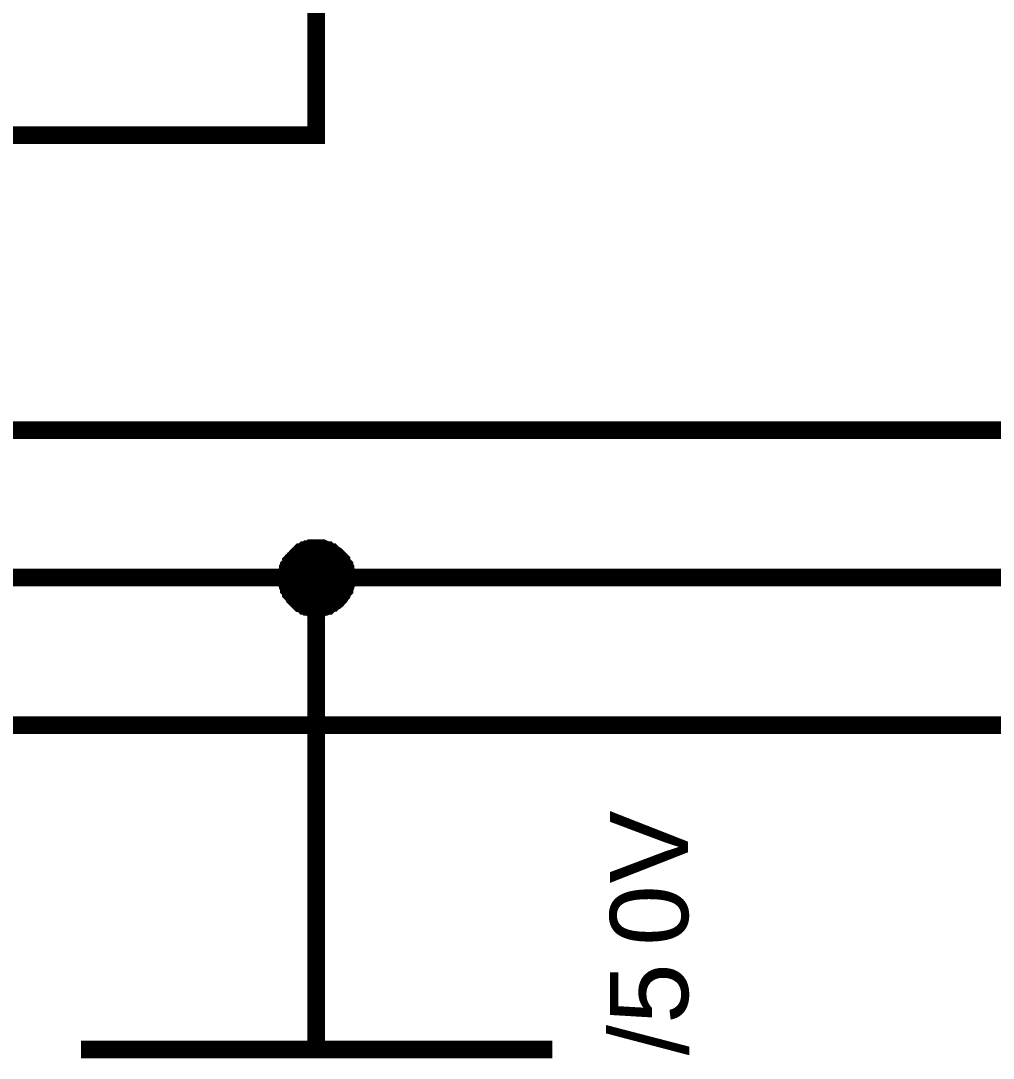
# Model space of a CAD drawing. Header units: millimetres. Extents: x -2024 to 917, y -725 to 13.
# Drawn here: x 746.93 to 763.42, y -319.44 to -301.85 of the extents above; entities that cross this region are included whole.
import ezdxf

# ---------------------------------------------------------------- set-up
doc = ezdxf.new("R2010")
doc.units = ezdxf.units.MM
doc.layers.add('Sheet', color=255, linetype='Continuous')
doc.styles.get("Standard").update_dxf_attribs({"font": 'arial.ttf'})

msp = doc.modelspace()

# ---------------------------------------------------------------- linework, layer by layer
at = {"layer": 'Sheet'}
for points, const_width in [([(734.461, -297.545), (734.461, -303.788), (743.2, -303.788), (751.939, -303.788), (751.939, -301.287)], 0.3), ([(876.883, -308.788), (743.2, -308.788), (602.019, -308.788)], 0.3), ([(751.442, -311.289), (751.442, -311.256), (751.442, -311.239), (751.442, -311.206), (751.459, -311.189), (751.459, -311.156), (751.459, -311.14), (751.476, -311.123), (751.476, -311.09), (751.492, -311.073), (751.509, -311.057), (751.509, -311.024), (751.525, -311.007), (751.542, -310.991), (751.558, -310.974), (751.575, -310.958), (751.591, -310.941), (751.608, -310.924), (751.624, -310.908), (751.641, -310.891), (751.658, -310.875), (751.674, -310.858), (751.707, -310.858), (751.724, -310.842), (751.74, -310.825), (751.773, -310.825), (751.79, -310.809), (751.807, -310.809), (751.84, -310.809), (751.856, -310.792), (751.889, -310.792), (751.906, -310.792), (751.939, -310.792)], 0.3), ([(751.442, -311.289), (751.442, -311.256), (751.442, -311.239), (751.442, -311.206), (751.459, -311.189), (751.459, -311.156), (751.459, -311.14), (751.476, -311.123), (751.476, -311.09), (751.492, -311.073), (751.509, -311.057), (751.509, -311.024), (751.525, -311.007), (751.542, -310.991), (751.558, -310.974), (751.575, -310.958), (751.591, -310.941), (751.608, -310.924), (751.624, -310.908), (751.641, -310.891), (751.658, -310.875), (751.674, -310.858), (751.707, -310.858), (751.724, -310.842), (751.74, -310.825), (751.773, -310.825), (751.79, -310.809), (751.807, -310.809), (751.84, -310.809), (751.856, -310.792), (751.889, -310.792), (751.906, -310.792), (751.939, -310.792)], 0.3), ([(751.442, -311.289), (751.442, -311.256), (751.442, -311.239), (751.442, -311.206), (751.459, -311.189), (751.459, -311.156), (751.459, -311.14), (751.476, -311.123), (751.476, -311.09), (751.492, -311.073), (751.509, -311.057), (751.509, -311.024), (751.525, -311.007), (751.542, -310.991), (751.558, -310.974), (751.575, -310.958), (751.591, -310.941), (751.608, -310.924), (751.624, -310.908), (751.641, -310.891), (751.658, -310.875), (751.674, -310.858), (751.707, -310.858), (751.724, -310.842), (751.74, -310.825), (751.773, -310.825), (751.79, -310.809), (751.807, -310.809), (751.84, -310.809), (751.856, -310.792), (751.889, -310.792), (751.906, -310.792), (751.939, -310.792)], 0.3), ([(751.442, -311.289), (751.442, -311.256), (751.442, -311.239), (751.442, -311.206), (751.459, -311.189), (751.459, -311.156), (751.459, -311.14), (751.476, -311.123), (751.476, -311.09), (751.492, -311.073), (751.509, -311.057), (751.509, -311.024), (751.525, -311.007), (751.542, -310.991), (751.558, -310.974), (751.575, -310.958), (751.591, -310.941), (751.608, -310.924), (751.624, -310.908), (751.641, -310.891), (751.658, -310.875), (751.674, -310.858), (751.707, -310.858), (751.724, -310.842), (751.74, -310.825), (751.773, -310.825), (751.79, -310.809), (751.807, -310.809), (751.84, -310.809), (751.856, -310.792), (751.889, -310.792), (751.906, -310.792), (751.939, -310.792)], 0.3), ([(751.442, -311.289), (751.442, -311.256), (751.442, -311.239), (751.442, -311.206), (751.459, -311.189), (751.459, -311.156), (751.459, -311.14), (751.476, -311.123), (751.476, -311.09), (751.492, -311.073), (751.509, -311.057), (751.509, -311.024), (751.525, -311.007), (751.542, -310.991), (751.558, -310.974), (751.575, -310.958), (751.591, -310.941), (751.608, -310.924), (751.624, -310.908), (751.641, -310.891), (751.658, -310.875), (751.674, -310.858), (751.707, -310.858), (751.724, -310.842), (751.74, -310.825), (751.773, -310.825), (751.79, -310.809), (751.807, -310.809), (751.84, -310.809), (751.856, -310.792), (751.889, -310.792), (751.906, -310.792), (751.939, -310.792)], 0.0991), ([(751.442, -311.289), (751.442, -311.256), (751.442, -311.239), (751.442, -311.206), (751.459, -311.189), (751.459, -311.156), (751.459, -311.14), (751.476, -311.123), (751.476, -311.09), (751.492, -311.073), (751.509, -311.057), (751.509, -311.024), (751.525, -311.007), (751.542, -310.991), (751.558, -310.974), (751.575, -310.958), (751.591, -310.941), (751.608, -310.924), (751.624, -310.908), (751.641, -310.891), (751.658, -310.875), (751.674, -310.858), (751.707, -310.858), (751.724, -310.842), (751.74, -310.825), (751.773, -310.825), (751.79, -310.809), (751.807, -310.809), (751.84, -310.809), (751.856, -310.792), (751.889, -310.792), (751.906, -310.792), (751.939, -310.792)], 0.0991), ([(751.442, -311.289), (751.442, -311.256), (751.442, -311.239), (751.442, -311.206), (751.459, -311.189), (751.459, -311.156), (751.459, -311.14), (751.476, -311.123), (751.476, -311.09), (751.492, -311.073), (751.509, -311.057), (751.509, -311.024), (751.525, -311.007), (751.542, -310.991), (751.558, -310.974), (751.575, -310.958), (751.591, -310.941), (751.608, -310.924), (751.624, -310.908), (751.641, -310.891), (751.658, -310.875), (751.674, -310.858), (751.707, -310.858), (751.724, -310.842), (751.74, -310.825), (751.773, -310.825), (751.79, -310.809), (751.807, -310.809), (751.84, -310.809), (751.856, -310.792), (751.889, -310.792), (751.906, -310.792), (751.939, -310.792)], 0.0991), ([(751.442, -311.289), (751.442, -311.256), (751.442, -311.239), (751.442, -311.206), (751.459, -311.189), (751.459, -311.156), (751.459, -311.14), (751.476, -311.123), (751.476, -311.09), (751.492, -311.073), (751.509, -311.057), (751.509, -311.024), (751.525, -311.007), (751.542, -310.991), (751.558, -310.974), (751.575, -310.958), (751.591, -310.941), (751.608, -310.924), (751.624, -310.908), (751.641, -310.891), (751.658, -310.875), (751.674, -310.858), (751.707, -310.858), (751.724, -310.842), (751.74, -310.825), (751.773, -310.825), (751.79, -310.809), (751.807, -310.809), (751.84, -310.809), (751.856, -310.792), (751.889, -310.792), (751.906, -310.792), (751.939, -310.792)], 0.0991), ([(751.939, -310.792), (751.939, -310.792)], 0.3), ([(751.939, -310.792), (751.972, -310.792), (751.989, -310.792), (752.022, -310.792), (752.038, -310.809), (752.071, -310.809), (752.088, -310.809), (752.121, -310.825), (752.138, -310.825), (752.154, -310.842), (752.187, -310.858), (752.204, -310.858), (752.22, -310.875), (752.237, -310.891), (752.27, -310.908), (752.287, -310.924), (752.303, -310.941), (752.32, -310.958), (752.336, -310.974), (752.353, -310.991), (752.369, -311.007), (752.369, -311.024), (752.386, -311.057), (752.402, -311.073), (752.419, -311.09), (752.419, -311.123), (752.435, -311.14), (752.435, -311.156), (752.435, -311.189), (752.452, -311.206), (752.452, -311.239), (752.452, -311.256), (752.452, -311.289)], 0.3), ([(751.939, -310.792), (751.939, -310.792)], 0.3), ([(751.939, -310.792), (751.972, -310.792), (751.989, -310.792), (752.022, -310.792), (752.038, -310.809), (752.071, -310.809), (752.088, -310.809), (752.121, -310.825), (752.138, -310.825), (752.154, -310.842), (752.187, -310.858), (752.204, -310.858), (752.22, -310.875), (752.237, -310.891), (752.27, -310.908), (752.287, -310.924), (752.303, -310.941), (752.32, -310.958), (752.336, -310.974), (752.353, -310.991), (752.369, -311.007), (752.369, -311.024), (752.386, -311.057), (752.402, -311.073), (752.419, -311.09), (752.419, -311.123), (752.435, -311.14), (752.435, -311.156), (752.435, -311.189), (752.452, -311.206), (752.452, -311.239), (752.452, -311.256), (752.452, -311.289)], 0.3), ([(751.939, -310.792), (751.939, -310.792)], 0.3), ([(751.939, -310.792), (751.972, -310.792), (751.989, -310.792), (752.022, -310.792), (752.038, -310.809), (752.071, -310.809), (752.088, -310.809), (752.121, -310.825), (752.138, -310.825), (752.154, -310.842), (752.187, -310.858), (752.204, -310.858), (752.22, -310.875), (752.237, -310.891), (752.27, -310.908), (752.287, -310.924), (752.303, -310.941), (752.32, -310.958), (752.336, -310.974), (752.353, -310.991), (752.369, -311.007), (752.369, -311.024), (752.386, -311.057), (752.402, -311.073), (752.419, -311.09), (752.419, -311.123), (752.435, -311.14), (752.435, -311.156), (752.435, -311.189), (752.452, -311.206), (752.452, -311.239), (752.452, -311.256), (752.452, -311.289)], 0.3), ([(751.939, -310.792), (751.939, -310.792)], 0.3), ([(751.939, -310.792), (751.972, -310.792), (751.989, -310.792), (752.022, -310.792), (752.038, -310.809), (752.071, -310.809), (752.088, -310.809), (752.121, -310.825), (752.138, -310.825), (752.154, -310.842), (752.187, -310.858), (752.204, -310.858), (752.22, -310.875), (752.237, -310.891), (752.27, -310.908), (752.287, -310.924), (752.303, -310.941), (752.32, -310.958), (752.336, -310.974), (752.353, -310.991), (752.369, -311.007), (752.369, -311.024), (752.386, -311.057), (752.402, -311.073), (752.419, -311.09), (752.419, -311.123), (752.435, -311.14), (752.435, -311.156), (752.435, -311.189), (752.452, -311.206), (752.452, -311.239), (752.452, -311.256), (752.452, -311.289)], 0.3), ([(751.939, -310.792), (751.939, -310.792)], 0.0991), ([(751.939, -310.792), (751.972, -310.792), (751.989, -310.792), (752.022, -310.792), (752.038, -310.809), (752.071, -310.809), (752.088, -310.809), (752.121, -310.825), (752.138, -310.825), (752.154, -310.842), (752.187, -310.858), (752.204, -310.858), (752.22, -310.875), (752.237, -310.891), (752.27, -310.908), (752.287, -310.924), (752.303, -310.941), (752.32, -310.958), (752.336, -310.974), (752.353, -310.991), (752.369, -311.007), (752.369, -311.024), (752.386, -311.057), (752.402, -311.073), (752.419, -311.09), (752.419, -311.123), (752.435, -311.14), (752.435, -311.156), (752.435, -311.189), (752.452, -311.206), (752.452, -311.239), (752.452, -311.256), (752.452, -311.289)], 0.0991), ([(751.939, -310.792), (751.939, -310.792)], 0.0991), ([(751.939, -310.792), (751.972, -310.792), (751.989, -310.792), (752.022, -310.792), (752.038, -310.809), (752.071, -310.809), (752.088, -310.809), (752.121, -310.825), (752.138, -310.825), (752.154, -310.842), (752.187, -310.858), (752.204, -310.858), (752.22, -310.875), (752.237, -310.891), (752.27, -310.908), (752.287, -310.924), (752.303, -310.941), (752.32, -310.958), (752.336, -310.974), (752.353, -310.991), (752.369, -311.007), (752.369, -311.024), (752.386, -311.057), (752.402, -311.073), (752.419, -311.09), (752.419, -311.123), (752.435, -311.14), (752.435, -311.156), (752.435, -311.189), (752.452, -311.206), (752.452, -311.239), (752.452, -311.256), (752.452, -311.289)], 0.0991), ([(751.939, -310.792), (751.939, -310.792)], 0.0991), ([(751.939, -310.792), (751.972, -310.792), (751.989, -310.792), (752.022, -310.792), (752.038, -310.809), (752.071, -310.809), (752.088, -310.809), (752.121, -310.825), (752.138, -310.825), (752.154, -310.842), (752.187, -310.858), (752.204, -310.858), (752.22, -310.875), (752.237, -310.891), (752.27, -310.908), (752.287, -310.924), (752.303, -310.941), (752.32, -310.958), (752.336, -310.974), (752.353, -310.991), (752.369, -311.007), (752.369, -311.024), (752.386, -311.057), (752.402, -311.073), (752.419, -311.09), (752.419, -311.123), (752.435, -311.14), (752.435, -311.156), (752.435, -311.189), (752.452, -311.206), (752.452, -311.239), (752.452, -311.256), (752.452, -311.289)], 0.0991), ([(751.939, -310.792), (751.939, -310.792)], 0.0991), ([(751.939, -310.792), (751.972, -310.792), (751.989, -310.792), (752.022, -310.792), (752.038, -310.809), (752.071, -310.809), (752.088, -310.809), (752.121, -310.825), (752.138, -310.825), (752.154, -310.842), (752.187, -310.858), (752.204, -310.858), (752.22, -310.875), (752.237, -310.891), (752.27, -310.908), (752.287, -310.924), (752.303, -310.941), (752.32, -310.958), (752.336, -310.974), (752.353, -310.991), (752.369, -311.007), (752.369, -311.024), (752.386, -311.057), (752.402, -311.073), (752.419, -311.09), (752.419, -311.123), (752.435, -311.14), (752.435, -311.156), (752.435, -311.189), (752.452, -311.206), (752.452, -311.239), (752.452, -311.256), (752.452, -311.289)], 0.0991), ([(876.883, -311.289), (751.939, -311.289), (602.019, -311.289)], 0.3), ([(751.939, -311.802), (751.906, -311.802), (751.889, -311.802), (751.856, -311.802), (751.84, -311.786), (751.807, -311.786), (751.79, -311.786), (751.773, -311.769), (751.74, -311.769), (751.724, -311.752), (751.707, -311.736), (751.674, -311.719), (751.658, -311.719), (751.641, -311.703), (751.624, -311.686), (751.608, -311.67), (751.591, -311.653), (751.575, -311.636), (751.558, -311.62), (751.542, -311.587), (751.525, -311.57), (751.509, -311.554), (751.509, -311.537), (751.492, -311.504), (751.476, -311.487), (751.476, -311.471), (751.459, -311.438), (751.459, -311.421), (751.459, -311.388), (751.442, -311.372), (751.442, -311.338), (751.442, -311.322), (751.442, -311.289)], 0.3), ([(751.442, -311.289), (751.442, -311.289)], 0.3), ([(751.939, -311.802), (751.906, -311.802), (751.889, -311.802), (751.856, -311.802), (751.84, -311.786), (751.807, -311.786), (751.79, -311.786), (751.773, -311.769), (751.74, -311.769), (751.724, -311.752), (751.707, -311.736), (751.674, -311.719), (751.658, -311.719), (751.641, -311.703), (751.624, -311.686), (751.608, -311.67), (751.591, -311.653), (751.575, -311.636), (751.558, -311.62), (751.542, -311.587), (751.525, -311.57), (751.509, -311.554), (751.509, -311.537), (751.492, -311.504), (751.476, -311.487), (751.476, -311.471), (751.459, -311.438), (751.459, -311.421), (751.459, -311.388), (751.442, -311.372), (751.442, -311.338), (751.442, -311.322), (751.442, -311.289)], 0.3), ([(751.442, -311.289), (751.442, -311.289)], 0.3), ([(751.939, -311.802), (751.906, -311.802), (751.889, -311.802), (751.856, -311.802), (751.84, -311.786), (751.807, -311.786), (751.79, -311.786), (751.773, -311.769), (751.74, -311.769), (751.724, -311.752), (751.707, -311.736), (751.674, -311.719), (751.658, -311.719), (751.641, -311.703), (751.624, -311.686), (751.608, -311.67), (751.591, -311.653), (751.575, -311.636), (751.558, -311.62), (751.542, -311.587), (751.525, -311.57), (751.509, -311.554), (751.509, -311.537), (751.492, -311.504), (751.476, -311.487), (751.476, -311.471), (751.459, -311.438), (751.459, -311.421), (751.459, -311.388), (751.442, -311.372), (751.442, -311.338), (751.442, -311.322), (751.442, -311.289)], 0.3), ([(751.442, -311.289), (751.442, -311.289)], 0.3), ([(751.939, -311.802), (751.906, -311.802), (751.889, -311.802), (751.856, -311.802), (751.84, -311.786), (751.807, -311.786), (751.79, -311.786), (751.773, -311.769), (751.74, -311.769), (751.724, -311.752), (751.707, -311.736), (751.674, -311.719), (751.658, -311.719), (751.641, -311.703), (751.624, -311.686), (751.608, -311.67), (751.591, -311.653), (751.575, -311.636), (751.558, -311.62), (751.542, -311.587), (751.525, -311.57), (751.509, -311.554), (751.509, -311.537), (751.492, -311.504), (751.476, -311.487), (751.476, -311.471), (751.459, -311.438), (751.459, -311.421), (751.459, -311.388), (751.442, -311.372), (751.442, -311.338), (751.442, -311.322), (751.442, -311.289)], 0.3), ([(751.442, -311.289), (751.442, -311.289)], 0.3), ([(752.452, -311.289), (752.452, -311.322), (752.452, -311.338), (752.452, -311.372), (752.435, -311.388), (752.435, -311.421), (752.435, -311.438), (752.419, -311.471), (752.419, -311.487), (752.402, -311.504), (752.386, -311.537), (752.369, -311.554), (752.369, -311.57), (752.353, -311.587), (752.336, -311.62), (752.32, -311.636), (752.303, -311.653), (752.287, -311.67), (752.27, -311.686), (752.237, -311.703), (752.22, -311.719), (752.204, -311.719), (752.187, -311.736), (752.154, -311.752), (752.138, -311.769), (752.121, -311.769), (752.088, -311.786), (752.071, -311.786), (752.038, -311.786), (752.022, -311.802), (751.989, -311.802), (751.972, -311.802), (751.939, -311.802)], 0.3), ([(751.939, -311.289), (751.939, -316.29)], 0.3), ([(752.452, -311.289), (752.452, -311.322), (752.452, -311.338), (752.452, -311.372), (752.435, -311.388), (752.435, -311.421), (752.435, -311.438), (752.419, -311.471), (752.419, -311.487), (752.402, -311.504), (752.386, -311.537), (752.369, -311.554), (752.369, -311.57), (752.353, -311.587), (752.336, -311.62), (752.32, -311.636), (752.303, -311.653), (752.287, -311.67), (752.27, -311.686), (752.237, -311.703), (752.22, -311.719), (752.204, -311.719), (752.187, -311.736), (752.154, -311.752), (752.138, -311.769), (752.121, -311.769), (752.088, -311.786), (752.071, -311.786), (752.038, -311.786), (752.022, -311.802), (751.989, -311.802), (751.972, -311.802), (751.939, -311.802)], 0.3), ([(752.452, -311.289), (752.452, -311.322), (752.452, -311.338), (752.452, -311.372), (752.435, -311.388), (752.435, -311.421), (752.435, -311.438), (752.419, -311.471), (752.419, -311.487), (752.402, -311.504), (752.386, -311.537), (752.369, -311.554), (752.369, -311.57), (752.353, -311.587), (752.336, -311.62), (752.32, -311.636), (752.303, -311.653), (752.287, -311.67), (752.27, -311.686), (752.237, -311.703), (752.22, -311.719), (752.204, -311.719), (752.187, -311.736), (752.154, -311.752), (752.138, -311.769), (752.121, -311.769), (752.088, -311.786), (752.071, -311.786), (752.038, -311.786), (752.022, -311.802), (751.989, -311.802), (751.972, -311.802), (751.939, -311.802)], 0.3), ([(752.452, -311.289), (752.452, -311.322), (752.452, -311.338), (752.452, -311.372), (752.435, -311.388), (752.435, -311.421), (752.435, -311.438), (752.419, -311.471), (752.419, -311.487), (752.402, -311.504), (752.386, -311.537), (752.369, -311.554), (752.369, -311.57), (752.353, -311.587), (752.336, -311.62), (752.32, -311.636), (752.303, -311.653), (752.287, -311.67), (752.27, -311.686), (752.237, -311.703), (752.22, -311.719), (752.204, -311.719), (752.187, -311.736), (752.154, -311.752), (752.138, -311.769), (752.121, -311.769), (752.088, -311.786), (752.071, -311.786), (752.038, -311.786), (752.022, -311.802), (751.989, -311.802), (751.972, -311.802), (751.939, -311.802)], 0.3), ([(752.452, -311.289), (752.452, -311.289), (752.452, -311.289), (752.452, -311.289), (752.452, -311.289), (752.452, -311.289), (752.452, -311.289), (752.452, -311.289), (752.452, -311.289), (752.452, -311.289), (752.452, -311.289), (752.452, -311.289), (752.452, -311.289), (752.452, -311.289), (752.452, -311.289), (752.452, -311.289), (752.452, -311.289), (752.452, -311.289), (752.452, -311.289), (752.452, -311.289), (752.452, -311.289), (752.452, -311.289), (752.452, -311.289), (752.452, -311.289), (752.452, -311.289), (752.452, -311.289), (752.452, -311.289), (752.452, -311.289), (752.452, -311.289), (752.452, -311.289), (752.452, -311.289), (752.452, -311.289), (752.452, -311.289)], 0.3), ([(752.452, -311.289), (752.452, -311.289)], 0.3), ([(752.452, -311.289), (752.452, -311.289), (752.452, -311.289), (752.452, -311.289), (752.452, -311.289), (752.452, -311.289), (752.452, -311.289), (752.452, -311.289), (752.452, -311.289), (752.452, -311.289), (752.452, -311.289), (752.452, -311.289), (752.452, -311.289), (752.452, -311.289), (752.452, -311.289), (752.452, -311.289), (752.452, -311.289), (752.452, -311.289), (752.452, -311.289), (752.452, -311.289), (752.452, -311.289), (752.452, -311.289), (752.452, -311.289), (752.452, -311.289), (752.452, -311.289), (752.452, -311.289), (752.452, -311.289), (752.452, -311.289), (752.452, -311.289), (752.452, -311.289), (752.452, -311.289), (752.452, -311.289), (752.452, -311.289)], 0.3), ([(752.452, -311.289), (752.452, -311.289)], 0.3), ([(752.452, -311.289), (752.452, -311.289), (752.452, -311.289), (752.452, -311.289), (752.452, -311.289), (752.452, -311.289), (752.452, -311.289), (752.452, -311.289), (752.452, -311.289), (752.452, -311.289), (752.452, -311.289), (752.452, -311.289), (752.452, -311.289), (752.452, -311.289), (752.452, -311.289), (752.452, -311.289), (752.452, -311.289), (752.452, -311.289), (752.452, -311.289), (752.452, -311.289), (752.452, -311.289), (752.452, -311.289), (752.452, -311.289), (752.452, -311.289), (752.452, -311.289), (752.452, -311.289), (752.452, -311.289), (752.452, -311.289), (752.452, -311.289), (752.452, -311.289), (752.452, -311.289), (752.452, -311.289), (752.452, -311.289)], 0.3), ([(752.452, -311.289), (752.452, -311.289)], 0.3), ([(752.452, -311.289), (752.452, -311.289), (752.452, -311.289), (752.452, -311.289), (752.452, -311.289), (752.452, -311.289), (752.452, -311.289), (752.452, -311.289), (752.452, -311.289), (752.452, -311.289), (752.452, -311.289), (752.452, -311.289), (752.452, -311.289), (752.452, -311.289), (752.452, -311.289), (752.452, -311.289), (752.452, -311.289), (752.452, -311.289), (752.452, -311.289), (752.452, -311.289), (752.452, -311.289), (752.452, -311.289), (752.452, -311.289), (752.452, -311.289), (752.452, -311.289), (752.452, -311.289), (752.452, -311.289), (752.452, -311.289), (752.452, -311.289), (752.452, -311.289), (752.452, -311.289), (752.452, -311.289), (752.452, -311.289)], 0.3), ([(752.452, -311.289), (752.452, -311.289)], 0.3), ([(751.939, -311.802), (751.906, -311.802), (751.889, -311.802), (751.856, -311.802), (751.84, -311.786), (751.807, -311.786), (751.79, -311.786), (751.773, -311.769), (751.74, -311.769), (751.724, -311.752), (751.707, -311.736), (751.674, -311.719), (751.658, -311.719), (751.641, -311.703), (751.624, -311.686), (751.608, -311.67), (751.591, -311.653), (751.575, -311.636), (751.558, -311.62), (751.542, -311.587), (751.525, -311.57), (751.509, -311.554), (751.509, -311.537), (751.492, -311.504), (751.476, -311.487), (751.476, -311.471), (751.459, -311.438), (751.459, -311.421), (751.459, -311.388), (751.442, -311.372), (751.442, -311.338), (751.442, -311.322), (751.442, -311.289)], 0.0991), ([(751.442, -311.289), (751.442, -311.289)], 0.0991), ([(751.939, -311.802), (751.906, -311.802), (751.889, -311.802), (751.856, -311.802), (751.84, -311.786), (751.807, -311.786), (751.79, -311.786), (751.773, -311.769), (751.74, -311.769), (751.724, -311.752), (751.707, -311.736), (751.674, -311.719), (751.658, -311.719), (751.641, -311.703), (751.624, -311.686), (751.608, -311.67), (751.591, -311.653), (751.575, -311.636), (751.558, -311.62), (751.542, -311.587), (751.525, -311.57), (751.509, -311.554), (751.509, -311.537), (751.492, -311.504), (751.476, -311.487), (751.476, -311.471), (751.459, -311.438), (751.459, -311.421), (751.459, -311.388), (751.442, -311.372), (751.442, -311.338), (751.442, -311.322), (751.442, -311.289)], 0.0991), ([(751.442, -311.289), (751.442, -311.289)], 0.0991), ([(751.939, -311.802), (751.906, -311.802), (751.889, -311.802), (751.856, -311.802), (751.84, -311.786), (751.807, -311.786), (751.79, -311.786), (751.773, -311.769), (751.74, -311.769), (751.724, -311.752), (751.707, -311.736), (751.674, -311.719), (751.658, -311.719), (751.641, -311.703), (751.624, -311.686), (751.608, -311.67), (751.591, -311.653), (751.575, -311.636), (751.558, -311.62), (751.542, -311.587), (751.525, -311.57), (751.509, -311.554), (751.509, -311.537), (751.492, -311.504), (751.476, -311.487), (751.476, -311.471), (751.459, -311.438), (751.459, -311.421), (751.459, -311.388), (751.442, -311.372), (751.442, -311.338), (751.442, -311.322), (751.442, -311.289)], 0.0991), ([(751.442, -311.289), (751.442, -311.289)], 0.0991), ([(751.939, -311.802), (751.906, -311.802), (751.889, -311.802), (751.856, -311.802), (751.84, -311.786), (751.807, -311.786), (751.79, -311.786), (751.773, -311.769), (751.74, -311.769), (751.724, -311.752), (751.707, -311.736), (751.674, -311.719), (751.658, -311.719), (751.641, -311.703), (751.624, -311.686), (751.608, -311.67), (751.591, -311.653), (751.575, -311.636), (751.558, -311.62), (751.542, -311.587), (751.525, -311.57), (751.509, -311.554), (751.509, -311.537), (751.492, -311.504), (751.476, -311.487), (751.476, -311.471), (751.459, -311.438), (751.459, -311.421), (751.459, -311.388), (751.442, -311.372), (751.442, -311.338), (751.442, -311.322), (751.442, -311.289)], 0.0991), ([(751.442, -311.289), (751.442, -311.289)], 0.0991), ([(752.452, -311.289), (752.452, -311.322), (752.452, -311.338), (752.452, -311.372), (752.435, -311.388), (752.435, -311.421), (752.435, -311.438), (752.419, -311.471), (752.419, -311.487), (752.402, -311.504), (752.386, -311.537), (752.369, -311.554), (752.369, -311.57), (752.353, -311.587), (752.336, -311.62), (752.32, -311.636), (752.303, -311.653), (752.287, -311.67), (752.27, -311.686), (752.237, -311.703), (752.22, -311.719), (752.204, -311.719), (752.187, -311.736), (752.154, -311.752), (752.138, -311.769), (752.121, -311.769), (752.088, -311.786), (752.071, -311.786), (752.038, -311.786), (752.022, -311.802), (751.989, -311.802), (751.972, -311.802), (751.939, -311.802)], 0.0991), ([(752.452, -311.289), (752.452, -311.322), (752.452, -311.338), (752.452, -311.372), (752.435, -311.388), (752.435, -311.421), (752.435, -311.438), (752.419, -311.471), (752.419, -311.487), (752.402, -311.504), (752.386, -311.537), (752.369, -311.554), (752.369, -311.57), (752.353, -311.587), (752.336, -311.62), (752.32, -311.636), (752.303, -311.653), (752.287, -311.67), (752.27, -311.686), (752.237, -311.703), (752.22, -311.719), (752.204, -311.719), (752.187, -311.736), (752.154, -311.752), (752.138, -311.769), (752.121, -311.769), (752.088, -311.786), (752.071, -311.786), (752.038, -311.786), (752.022, -311.802), (751.989, -311.802), (751.972, -311.802), (751.939, -311.802)], 0.0991), ([(752.452, -311.289), (752.452, -311.322), (752.452, -311.338), (752.452, -311.372), (752.435, -311.388), (752.435, -311.421), (752.435, -311.438), (752.419, -311.471), (752.419, -311.487), (752.402, -311.504), (752.386, -311.537), (752.369, -311.554), (752.369, -311.57), (752.353, -311.587), (752.336, -311.62), (752.32, -311.636), (752.303, -311.653), (752.287, -311.67), (752.27, -311.686), (752.237, -311.703), (752.22, -311.719), (752.204, -311.719), (752.187, -311.736), (752.154, -311.752), (752.138, -311.769), (752.121, -311.769), (752.088, -311.786), (752.071, -311.786), (752.038, -311.786), (752.022, -311.802), (751.989, -311.802), (751.972, -311.802), (751.939, -311.802)], 0.0991), ([(752.452, -311.289), (752.452, -311.322), (752.452, -311.338), (752.452, -311.372), (752.435, -311.388), (752.435, -311.421), (752.435, -311.438), (752.419, -311.471), (752.419, -311.487), (752.402, -311.504), (752.386, -311.537), (752.369, -311.554), (752.369, -311.57), (752.353, -311.587), (752.336, -311.62), (752.32, -311.636), (752.303, -311.653), (752.287, -311.67), (752.27, -311.686), (752.237, -311.703), (752.22, -311.719), (752.204, -311.719), (752.187, -311.736), (752.154, -311.752), (752.138, -311.769), (752.121, -311.769), (752.088, -311.786), (752.071, -311.786), (752.038, -311.786), (752.022, -311.802), (751.989, -311.802), (751.972, -311.802), (751.939, -311.802)], 0.0991), ([(752.452, -311.289), (752.452, -311.289), (752.452, -311.289), (752.452, -311.289), (752.452, -311.289), (752.452, -311.289), (752.452, -311.289), (752.452, -311.289), (752.452, -311.289), (752.452, -311.289), (752.452, -311.289), (752.452, -311.289), (752.452, -311.289), (752.452, -311.289), (752.452, -311.289), (752.452, -311.289), (752.452, -311.289), (752.452, -311.289), (752.452, -311.289), (752.452, -311.289), (752.452, -311.289), (752.452, -311.289), (752.452, -311.289), (752.452, -311.289), (752.452, -311.289), (752.452, -311.289), (752.452, -311.289), (752.452, -311.289), (752.452, -311.289), (752.452, -311.289), (752.452, -311.289), (752.452, -311.289), (752.452, -311.289)], 0.0991), ([(752.452, -311.289), (752.452, -311.289)], 0.0991), ([(752.452, -311.289), (752.452, -311.289), (752.452, -311.289), (752.452, -311.289), (752.452, -311.289), (752.452, -311.289), (752.452, -311.289), (752.452, -311.289), (752.452, -311.289), (752.452, -311.289), (752.452, -311.289), (752.452, -311.289), (752.452, -311.289), (752.452, -311.289), (752.452, -311.289), (752.452, -311.289), (752.452, -311.289), (752.452, -311.289), (752.452, -311.289), (752.452, -311.289), (752.452, -311.289), (752.452, -311.289), (752.452, -311.289), (752.452, -311.289), (752.452, -311.289), (752.452, -311.289), (752.452, -311.289), (752.452, -311.289), (752.452, -311.289), (752.452, -311.289), (752.452, -311.289), (752.452, -311.289), (752.452, -311.289)], 0.0991), ([(752.452, -311.289), (752.452, -311.289)], 0.0991), ([(752.452, -311.289), (752.452, -311.289), (752.452, -311.289), (752.452, -311.289), (752.452, -311.289), (752.452, -311.289), (752.452, -311.289), (752.452, -311.289), (752.452, -311.289), (752.452, -311.289), (752.452, -311.289), (752.452, -311.289), (752.452, -311.289), (752.452, -311.289), (752.452, -311.289), (752.452, -311.289), (752.452, -311.289), (752.452, -311.289), (752.452, -311.289), (752.452, -311.289), (752.452, -311.289), (752.452, -311.289), (752.452, -311.289), (752.452, -311.289), (752.452, -311.289), (752.452, -311.289), (752.452, -311.289), (752.452, -311.289), (752.452, -311.289), (752.452, -311.289), (752.452, -311.289), (752.452, -311.289), (752.452, -311.289)], 0.0991), ([(752.452, -311.289), (752.452, -311.289)], 0.0991), ([(752.452, -311.289), (752.452, -311.289), (752.452, -311.289), (752.452, -311.289), (752.452, -311.289), (752.452, -311.289), (752.452, -311.289), (752.452, -311.289), (752.452, -311.289), (752.452, -311.289), (752.452, -311.289), (752.452, -311.289), (752.452, -311.289), (752.452, -311.289), (752.452, -311.289), (752.452, -311.289), (752.452, -311.289), (752.452, -311.289), (752.452, -311.289), (752.452, -311.289), (752.452, -311.289), (752.452, -311.289), (752.452, -311.289), (752.452, -311.289), (752.452, -311.289), (752.452, -311.289), (752.452, -311.289), (752.452, -311.289), (752.452, -311.289), (752.452, -311.289), (752.452, -311.289), (752.452, -311.289), (752.452, -311.289)], 0.0991), ([(752.452, -311.289), (752.452, -311.289)], 0.0991), ([(876.883, -313.789), (734.461, -313.789), (602.019, -313.789)], 0.3), ([(751.939, -319.287), (751.939, -316.29)], 0.3), ([(747.95, -319.287), (755.944, -319.287)], 0.3)]:
    msp.add_lwpolyline(points, dxfattribs=dict(at, const_width=const_width))
at = {"layer": 'Sheet', "const_width": 0.508}
msp.add_lwpolyline([(751.689, -311.286, 1), (752.197, -311.286, 1)], format="xyb", close=True, dxfattribs=at)

# ---------------------------------------------------------------- texts
at = {"layer": 'Sheet'}
for s, p in [('V', (758.245, -316.472)), ('0', (758.245, -317.531)), ('5', (758.245, -318.856)), ('/', (758.245, -319.386))]:
    msp.add_text(s, height=1.325, rotation=90, dxfattribs=at).set_placement(p)

doc.saveas('drawing.dxf')
